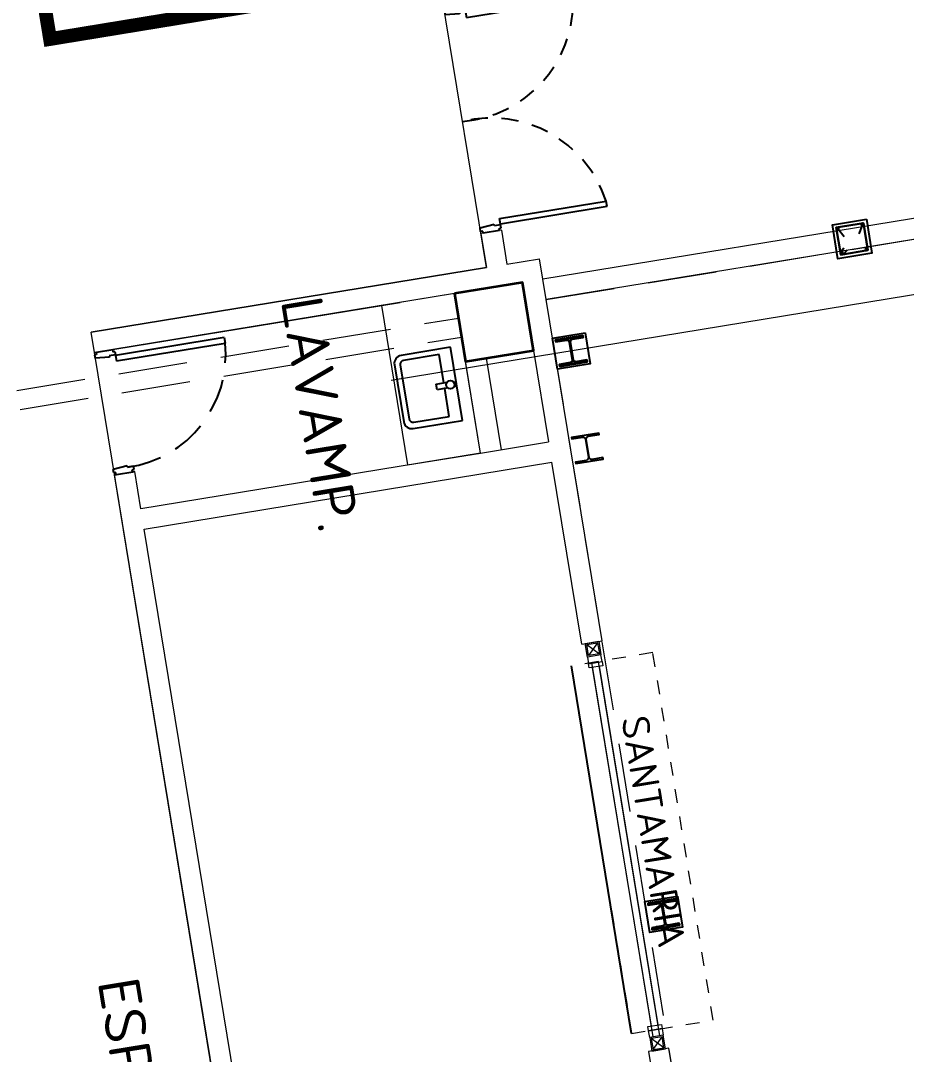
# Model space of a CAD drawing. Header units: metres. Extents: x 2 to 659295185, y -28 to 1124222152.
# Drawn here: x 655630.21 to 655636.64, y 1126405.22 to 1126412.73 of the extents above; entities that cross this region are included whole.
import ezdxf

# ---------------------------------------------------------------- set-up
doc = ezdxf.new("R2010")
doc.units = ezdxf.units.M
doc.header["$MEASUREMENT"] = 0
for name, pattern in [('CCSM_C1_CUERPO EL$0$CONTINUA', [0]), ('CCSM_C1_CUERPO EL$0$DASHED', [0.75, 0.5, -0.25]), ('CCSM_C1_CUERPO EL$0$HIDDEN', [0.375, 0.25, -0.125]), ('CCSM_C1_CUERPO EL$0$HIDDEN2', [0.1875, 0.125, -0.0625]), ('DASHDOT', [1, 0.5, -0.25, 0, -0.25]), ('DASHED', [0.75, 0.5, -0.25])]:
    doc.linetypes.add(name, pattern=pattern)
doc.layers.get('0').update_dxf_attribs({"linetype": 'CONTINUOUS'})
for name, color, linetype in [('CCSM_C1_CUERPO EL$0$A-AREAS COMERCIALES', 151, 'CONTINUOUS'), ('CCSM_C1_CUERPO EL$0$A-PARED', 2, 'CCSM_C1_CUERPO EL$0$CONTINUA'), ('CCSM_C1_CUERPO EL$0$A-PROYECCIONES', 5, 'CCSM_C1_CUERPO EL$0$DASHED'), ('CCSM_C1_CUERPO EL$0$A-PUERTA', 5, 'CCSM_C1_CUERPO EL$0$CONTINUA'), ('CCSM_C1_CUERPO EL$0$A-SANITARIOS', 3, 'CONTINUOUS'), ('CCSM_C1_CUERPO EL$0$A-SANTA MARIAS', 161, 'CCSM_C1_CUERPO EL$0$CONTINUA'), ('CCSM_C1_CUERPO EL$0$A-TEXTOS AREAS', 7, 'CCSM_C1_CUERPO EL$0$CONTINUA'), ('CCSM_C1_CUERPO EL$0$MACHONES ANDESNES', 60, 'CONTINUOUS'), ('CCSM_XREF ESTRUCTURA15$0$E_PLANCHAS E', 67, 'CONTINUOUS'), ('CCSM_XREF ESTRUCTURA15$0$PLANCHAS VERIFICADAS ANDENES  Y AMPLIACION LOCALES H Y N 12-05-2011', 8, 'CONTINUOUS'), ('CCSM_XREF KIOSKOSE$0$Kiosco General', 154, 'CONTINUOUS'), ('MESAS DE FERIA', 7, 'CONTINUOUS')]:
    doc.layers.add(name, color=color, linetype=linetype)
for name, color, linetype, lineweight in [('CCSM_XREF ESTRUCTURA15$0$E-CA-COLUMNA', 2, 'CONTINUOUS', 35), ('CCSM_XREF ESTRUCTURA15$0$E-CE-COLUMNA', 2, 'CONTINUOUS', 35), ('LOCALES ASIGNADOS', 41, 'DASHDOT', 0)]:
    doc.layers.add(name, color=color, linetype=linetype, lineweight=lineweight)
doc.styles.add('CCSM_C1_CUERPO EL$0$Standard', font='txt_____.ttf')

# ---------------------------------------------------------------- blocks, each defined once
blk = doc.blocks.new('CCSM_C1_CUERPO EL$0$P. Doble 180+')
for p, q in [((-0.9376, 1.5892), (-0.1526, 1.5892)), ((-0.9376, 1.5892), (-0.9376, 1.5492)), ((-0.1376, 1.6192), (-0.1526, 1.6192)), ((-0.1526, 1.6192), (-0.1526, 1.5942)), ((-0.1526, 1.5942), (-0.1076, 1.5942)), ((-0.1526, 1.5892), (-0.1526, 1.5492)), ((-0.1376, 1.6342), (-0.1376, 1.6192)), ((-0.1376, 1.6342), (-0.0176, 1.6342)), ((-0.1376, 1.6342), (-0.0176, 1.6342)), ((-0.1076, 1.5842), (-0.0026, 1.5945)), ((-0.1076, 1.5942), (-0.1076, 1.5842)), ((-0.0176, 1.6342), (-0.0176, 1.6192)), ((-0.0176, 1.6192), (-0.0026, 1.6192)), ((-0.0026, 1.6192), (-0.0026, 1.5942)), ((-0.1526, 1.5492), (-0.9376, 1.5492)), ((-0.1526, 0.0692), (-0.9376, 0.0692)), ((-0.9376, 0.0292), (-0.9376, 0.0692)), ((-0.9376, 0.0292), (-0.9376, 0.0692)), ((-0.9376, 0.0292), (-0.1526, 0.0292)), ((-0.1526, 0.0292), (-0.1526, 0.0692)), ((-0.1526, 0.0242), (-0.1076, 0.0242)), ((-0.1526, -0.0008), (-0.1526, 0.0242)), ((-0.1076, 0.0342), (-0.0026, 0.0242)), ((-0.1076, 0.0242), (-0.1076, 0.0342)), ((-0.0026, -0.0008), (-0.0026, 0.0242)), ((-0.1376, -0.0008), (-0.1526, -0.0008)), ((-0.1376, -0.0158), (-0.1376, -0.0008)), ((-0.1376, -0.0158), (-0.0176, -0.0158)), ((-0.0176, -0.0158), (-0.0176, -0.0008)), ((-0.0176, -0.0008), (-0.0026, -0.0008))]:
    blk.add_line(p, q)
at = {"color": 8, "linetype": 'CCSM_C1_CUERPO EL$0$HIDDEN2'}
for centre, radius, start, end in [((-0.0688, 1.6862), 0.8795, 188.96376, 274.31696), ((-0.0752, -0.0599), 0.872, 85.22712, 171.49215)]:
    blk.add_arc(centre, radius, start, end, dxfattribs=at)
blk = doc.blocks.new('CCSM_C1_CUERPO EL$0$Lavamopa')
for p, q in [((0.2073, 0.4073), (-0.2111, 0.4073)), ((-0.2711, 0.3473), (-0.2711, -0.0149)), ((-0.2264, 0.3356), (-0.2264, 0.0743)), ((0.1987, 0.3656), (-0.1964, 0.3656)), ((0.2287, 0.0743), (0.2287, 0.3356)), ((0.2673, -0.0149), (0.2673, 0.3473)), ((-0.0212, 0.0516), (-0.0212, 0.1308)), ((-0.0212, 0.1308), (0.0204, 0.1308)), ((0.0204, 0.1308), (0.0204, 0.0503)), ((-0.2264, 0.0743), (-0.0212, 0.0743)), ((-0.0212, 0), (-0.0212, 0.0078)), ((0.0204, 0), (-0.0212, 0)), ((0.0204, 0.0743), (0.2287, 0.0743)), ((0.0204, 0.0092), (0.0204, 0)), ((-0.2711, -0.0149), (0.2673, -0.0149))]:
    blk.add_line(p, q)
blk.add_circle((-0.001, 0.0297), 0.0297)
for centre, radius, start, end in [((-0.2111, 0.3473), 0.06, 90, 180), ((0.2073, 0.3473), 0.06, 0, 90), ((-0.1964, 0.3356), 0.03, 90, 180), ((0.1987, 0.3356), 0.03, 0, 90)]:
    blk.add_arc(centre, radius, start, end)
blk = doc.blocks.new('CCSM_C1_CUERPO EL$0$MACHON')
for points in [[(-0.1, 0.216, 1), (-0.082, 0.216, 1)], [(0.1, 0.216, 1), (0.082, 0.216, 1)], [(-0.082, 0.034, 1), (-0.1, 0.034, 1)], [(0.1, 0.034, 1), (0.082, 0.034, 1)]]:
    blk.add_hatch(color=0).paths.add_polyline_path(points)
at = {"color": 0}
for p, q in [((-0.091, 0.216), (-0.0276, 0.1796)), ((0.0811, 0.225), (0.0564, 0.1944)), ((0.1, 0.2042), (0.0752, 0.1736)), ((-0.1, 0.025), (0.1, 0.025)), ((-0.091, 0.034), (-0.0276, 0.0704))]:
    blk.add_line(p, q, dxfattribs=at)
blk.add_lwpolyline([(-0.125, 0), (0.125, 0), (0.125, 0.25), (-0.125, 0.25)], close=True)
for points in [[(-0.1, 0.025), (-0.1, 0.225), (0.03, 0.225)], [(0.0564, 0.1944), (0.0811, 0.225), (0.1, 0.225), (0.1, 0.025), (-0.1, 0.025), (-0.1, 0.225), (0.1, 0.225), (0.1, 0.2042), (0.0752, 0.1736)], [(0.0752, 0.1736), (0.1, 0.2042), (0.1, 0.225), (-0.1, 0.225), (-0.1, 0.025), (0.1, 0.025), (0.1, 0.225), (0.0811, 0.225), (0.0564, 0.1944)], [(0.03, 0.225), (0.1, 0.225), (0.1, 0.025)]]:
    blk.add_lwpolyline(points, dxfattribs=at)
for centre in [(-0.091, 0.216), (0.091, 0.216), (-0.091, 0.034), (0.091, 0.034)]:
    blk.add_circle(centre, 0.00902, dxfattribs=at)
blk = doc.blocks.new('CCSM_C1_CUERPO EL$0$puerta')
at = {"layer": 'CCSM_C1_CUERPO EL$0$A-PARED'}
for p, q in [((-1005530.6884, 829196.0935), (-1005530.6884, 829196.2435)), ((-1005529.7884, 829196.0935), (-1005529.7884, 829196.2435))]:
    blk.add_line(p, q, dxfattribs=at)
at = {"layer": 'CCSM_C1_CUERPO EL$0$A-PUERTA'}
for p, q in [((-1005530.6434, 829197.0409), (-1005530.6434, 829196.2409)), ((-1005530.6434, 829197.0409), (-1005530.6034, 829197.0409)), ((-1005530.6884, 829196.2259), (-1005530.6734, 829196.2259)), ((-1005530.6734, 829196.2259), (-1005530.6734, 829196.2409)), ((-1005530.6734, 829196.2409), (-1005530.6484, 829196.2409)), ((-1005530.6484, 829196.2409), (-1005530.6484, 829196.1959)), ((-1005530.6434, 829196.2409), (-1005530.6034, 829196.2409)), ((-1005529.8284, 829196.2409), (-1005529.8284, 829196.1959)), ((-1005529.8034, 829196.2409), (-1005529.8284, 829196.2409)), ((-1005529.8034, 829196.2259), (-1005529.8034, 829196.2409)), ((-1005529.7884, 829196.2259), (-1005529.8034, 829196.2259)), ((-1005530.6484, 829196.1959), (-1005530.6384, 829196.1959)), ((-1005530.6384, 829196.1959), (-1005530.6484, 829196.0909)), ((-1005529.8384, 829196.1959), (-1005529.8284, 829196.0909)), ((-1005529.8284, 829196.1959), (-1005529.8384, 829196.1959)), ((-1005530.6884, 829196.1059), (-1005530.6734, 829196.1059)), ((-1005530.6734, 829196.1059), (-1005530.6734, 829196.0909)), ((-1005530.6734, 829196.0909), (-1005530.6484, 829196.0909)), ((-1005529.8034, 829196.0909), (-1005529.8284, 829196.0909)), ((-1005529.8034, 829196.1059), (-1005529.8034, 829196.0909)), ((-1005529.7884, 829196.1059), (-1005529.8034, 829196.1059))]:
    blk.add_line(p, q, dxfattribs=at)
blk.add_lwpolyline([(-1005530.6034, 829196.2409), (-1005530.6034, 829197.0409)], dxfattribs=at)
at = {"layer": 'CCSM_C1_CUERPO EL$0$A-PUERTA', "color": 8, "linetype": 'CCSM_C1_CUERPO EL$0$HIDDEN'}
blk.add_arc((-1005530.652, 829196.2184), 0.8239, 358.43516, 86.61643, dxfattribs=at)
blk = doc.blocks.new('CCSM_XREF ESTRUCTURA15$0$CCSM_COLUMNA REC')
at = {"layer": 'CCSM_XREF ESTRUCTURA15$0$E-CA-COLUMNA'}
blk.add_lwpolyline([(-0.25, -0.25), (0.25, -0.25), (0.25, 0.25), (-0.25, 0.25)], close=True, dxfattribs=at)
blk = doc.blocks.new('CCSM_XREF ESTRUCTURA15$0$A$C33FF0A26')
at = {"layer": 'CCSM_XREF ESTRUCTURA15$0$E-CE-COLUMNA'}
blk.add_lwpolyline([(0.0275, -0.1033), (0.162, -0.1033, -0.410123), (0.18, -0.121), (0.18, -0.2), (0.19, -0.2), (0.19, 0), (0.18, 0), (0.18, -0.079, -0.410123), (0.162, -0.0968), (0.028, -0.0968, -0.410123), (0.01, -0.079), (0.01, 0), (0, 0), (0, -0.2), (0.01, -0.2), (0.01, -0.121, -0.418316), (0.028, -0.1033)], format="xyb", dxfattribs=at)
at = {"layer": 'CCSM_XREF ESTRUCTURA15$0$E_PLANCHAS E'}
blk.add_lwpolyline([(-0.02, 0.02), (0.21, 0.02), (0.21, -0.22), (-0.02, -0.22)], close=True, dxfattribs=at)

msp = doc.modelspace()

# ---------------------------------------------------------------- hatches: boundary and pattern name
at = {"layer": 'LOCALES ASIGNADOS'}
h = msp.add_hatch(color=256, dxfattribs=at)
edge = h.paths.add_edge_path()
edge.add_arc((219491.1056, 1054914.3756), 441878.9229, 9.308049718, 9.309563548, ccw=False)
edge.add_line((655551.8097, 1126384.9626), (655564.5398, 1126387.0492))
edge.add_line((655564.5398, 1126387.0492), (655562.5867, 1126398.9652))
edge.add_line((655562.5867, 1126398.9652), (655552.3922, 1126397.2942))
edge.add_line((655552.3922, 1126397.2942), (655552.4569, 1126396.8995))
edge.add_line((655552.4569, 1126396.8995), (655549.9212, 1126396.4839))

# ---------------------------------------------------------------- linework, layer by layer
msp.add_line((655634.6497, 1126405.3689), (655634.2121, 1126408.0384))
msp.add_line((655634.6497, 1126405.3689), (655634.2121, 1126408.0384))
at = {"color": 3}
msp.add_lwpolyline([(655634.3421, 1126409.5535), (655634.3204, 1126409.6863, -0.410123), (655634.335, 1126409.7069), (655634.413, 1126409.7197), (655634.4113, 1126409.7295), (655634.214, 1126409.6972), (655634.2156, 1126409.6873), (655634.2935, 1126409.7001, -0.410123), (655634.314, 1126409.6852), (655634.3356, 1126409.553, -0.410123), (655634.321, 1126409.5323), (655634.2431, 1126409.5196), (655634.2447, 1126409.5097), (655634.4421, 1126409.542), (655634.4404, 1126409.5519), (655634.3625, 1126409.5391, -0.418316), (655634.3421, 1126409.554)], format="xyb", dxfattribs=at)
msp.add_lwpolyline([(655634.3421, 1126409.5535), (655634.3204, 1126409.6863, -0.410123), (655634.335, 1126409.7069), (655634.413, 1126409.7197), (655634.4113, 1126409.7295), (655634.214, 1126409.6972), (655634.2156, 1126409.6873), (655634.2935, 1126409.7001, -0.410123), (655634.314, 1126409.6852), (655634.3356, 1126409.553, -0.410123), (655634.321, 1126409.5323), (655634.2431, 1126409.5196), (655634.2447, 1126409.5097), (655634.4421, 1126409.542), (655634.4404, 1126409.5519), (655634.3625, 1126409.5391, -0.418316), (655634.3421, 1126409.554)], format="xyb", dxfattribs=at)
at = {"layer": 'CCSM_C1_CUERPO EL$0$A-AREAS COMERCIALES', "lineweight": 5}
msp.add_lwpolyline([(655538.5815, 1126465.4833), (655549.4499, 1126399.168), (655625.7204, 1126411.6693), (655626.1491, 1126409.0542), (655612.2276, 1126406.7724), (655613.93, 1126396.3859), (655625.6975, 1126398.3146), (655626.2141, 1126395.1693), (655630.0694, 1126395.8012), (655629.5227, 1126399.1363), (655629.4985, 1126399.2843), (655632.4765, 1126399.772), (655630.7242, 1126410.4628), (655633.5963, 1126410.9336), (655633.2485, 1126413.0552), (655630.4258, 1126412.5926), (655628.9458, 1126421.6221), (655631.4622, 1126422.0345), (655631.3651, 1126422.6266), (655631.9572, 1126422.7237), (655631.6499, 1126424.5986), (655631.4088, 1126426.07)], dxfattribs=at)
at = {"layer": 'CCSM_C1_CUERPO EL$0$A-PARED', "lineweight": 5}
for p, q in [((655645.408, 1126412.7176), (655634.005, 1126410.8485)), ((655645.4373, 1126412.5704), (655634.0293, 1126410.7005)), ((655633.7039, 1126411.2045), (655633.5558, 1126411.1803)), ((655633.7039, 1126411.2045), (655633.7443, 1126410.9578)), ((655633.5558, 1126411.1803), (655633.5963, 1126410.9336)), ((655633.5963, 1126410.9336), (655630.7242, 1126410.4628)), ((655633.3636, 1126410.7434), (655630.8965, 1126410.339)), ((655630.7485, 1126410.3148), (655630.7242, 1126410.4628)), ((655633.9379, 1126410.3309), (655634.0468, 1126409.6664)), ((655633.5533, 1126409.5855), (655633.4444, 1126410.25)), ((655633.5925, 1126410.2743), (655633.7014, 1126409.6098)), ((655633.5533, 1126409.5855), (655634.0468, 1126409.6664)), ((655631.1105, 1126409.0331), (655634.071, 1126409.5184)), ((655634.2875, 1126408.1975), (655634.071, 1126409.5184)), ((655632.4765, 1126399.772), (655630.894, 1126409.4266)), ((655632.9965, 1126397.527), (655631.1105, 1126409.0331))]:
    msp.add_line(p, q, dxfattribs=at)
for points in [[(655633.7443, 1126410.9578), (655633.9807, 1126410.9966)], [(655634.2875, 1126408.1975), (655634.4355, 1126408.222), (655633.9807, 1126410.9966)], [(655630.8965, 1126410.339), (655630.8965, 1126410.339), (655632.9688, 1126410.6787)], [(655633.5533, 1126409.5855), (655631.0863, 1126409.1812), (655631.0421, 1126409.4509)], [(655640.9318, 1126368.5884), (655634.9208, 1126405.2613), (655634.7728, 1126405.237), (655640.7838, 1126368.5641)]]:
    msp.add_lwpolyline(points, dxfattribs=at)
at = {"layer": 'CCSM_C1_CUERPO EL$0$A-PROYECCIONES', "lineweight": 5}
for p, q in [((655622.0441, 1126408.7057), (655633.3927, 1126410.5658)), ((655622.0668, 1126408.5675), (655633.4153, 1126410.4276))]:
    msp.add_line(p, q, dxfattribs=at)
msp.add_lwpolyline([(655421.1065, 1126403.1157, 0.00621), (655452.1715, 1126404.6309, 0.009224), (655503.3398, 1126408.847, 0.005832), (655535.1153, 1126412.626), (655535.6132, 1126409.5887, 0.019472), (655631.4645, 1126426.348, 0.070715)], format="xyb", dxfattribs=at)
msp.add_lwpolyline([(655645.4373, 1126412.5704), (655646.9062, 1126405.1911), (655635.2456, 1126403.2797), (655634.0293, 1126410.7005)], close=True, dxfattribs=at)
at = {"layer": 'CCSM_C1_CUERPO EL$0$A-SANITARIOS', "lineweight": 5}
msp.add_lwpolyline([(655633.0229, 1126409.4986), (655633.5533, 1126409.5855), (655633.3636, 1126410.7434), (655632.8331, 1126410.6565)], close=True, dxfattribs=at)
at = {"layer": 'CCSM_C1_CUERPO EL$0$A-SANTA MARIAS', "color": 8, "lineweight": 5}
for p, q in [((655634.4027, 1126408.2064), (655634.3367, 1126408.1145)), ((655634.3238, 1126408.1934), (655634.4156, 1126408.1274)), ((655634.8058, 1126405.2526), (655634.8718, 1126405.3445)), ((655634.8847, 1126405.2655), (655634.7929, 1126405.3315))]:
    msp.add_line(p, q, dxfattribs=at)
at = {"layer": 'CCSM_C1_CUERPO EL$0$A-SANTA MARIAS', "lineweight": 5}
for points in [[(655634.3123, 1126408.2017), (655634.411, 1126408.2179), (655634.4271, 1126408.1192), (655634.3284, 1126408.103)], [(655634.3238, 1126408.1934), (655634.4027, 1126408.2064), (655634.4156, 1126408.1274), (655634.3367, 1126408.1145)], [(655634.4352, 1126408.0699), (655634.4271, 1126408.1192), (655634.3284, 1126408.103), (655634.3365, 1126408.0537)], [(655634.4352, 1126408.0699), (655634.4401, 1126408.0403), (655634.3413, 1126408.024), (655634.3365, 1126408.0536)], [(655634.8671, 1126405.4349), (655634.872, 1126405.4053), (655634.7732, 1126405.3891), (655634.7684, 1126405.4187)], [(655634.872, 1126405.4053), (655634.88, 1126405.3559), (655634.7814, 1126405.3398), (655634.7732, 1126405.3891)], [(655634.7975, 1126405.2411), (655634.8962, 1126405.2573), (655634.88, 1126405.3559), (655634.7814, 1126405.3398)], [(655634.8058, 1126405.2526), (655634.8847, 1126405.2655), (655634.8718, 1126405.3445), (655634.7929, 1126405.3315)]]:
    msp.add_lwpolyline(points, close=True, dxfattribs=at)
at = {"layer": 'CCSM_C1_CUERPO EL$0$A-SANTA MARIAS', "linetype": 'CCSM_C1_CUERPO EL$0$HIDDEN', "lineweight": 5, "ltscale": 0.1}
msp.add_lwpolyline([(655634.6497, 1126405.3689), (655635.2418, 1126405.4659), (655634.8042, 1126408.1354), (655634.2121, 1126408.0384)], close=True, dxfattribs=at)
at = {"layer": 'CCSM_C1_CUERPO EL$0$A-SANTA MARIAS', "lineweight": 5}
for points in [[(655634.8059, 1126405.3438), (655634.3603, 1126408.0626)], [(655634.8553, 1126405.3519), (655634.4096, 1126408.0707)], [(655634.793, 1126405.4227), (655634.366, 1126408.0281)], [(655634.8424, 1126405.4308), (655634.4153, 1126408.0362)]]:
    msp.add_lwpolyline(points, dxfattribs=at)
at = {"layer": 'CCSM_XREF ESTRUCTURA15$0$PLANCHAS VERIFICADAS ANDENES  Y AMPLIACION LOCALES H Y N 12-05-2011', "lineweight": 5, "ltscale": 10000}
msp.add_line((655646.5087, 1126412.3425), (655632.9042, 1126410.1126), dxfattribs=at)
at = {"layer": 'CCSM_XREF KIOSKOSE$0$Kiosco General', "linetype": 'DASHED', "lineweight": 5, "const_width": 0.1}
msp.add_lwpolyline([(655630.4258, 1126412.5926), (655633.3863, 1126413.0778), (655631.9063, 1126422.1073), (655628.9458, 1126421.6221)], close=True, dxfattribs=at)
at = {"layer": 'MESAS DE FERIA'}
msp.add_arc((655435.616, 1127281.3346), 876.538, 277.3238872, 283.2378814, dxfattribs=at)

# ---------------------------------------------------------------- block references
at = {"layer": 'CCSM_C1_CUERPO EL$0$A-PARED', "lineweight": 5, "rotation": 279.3084512403557}
msp.add_blockref('CCSM_C1_CUERPO EL$0$puerta', (-2.4142, -1.3697), dxfattribs=at)
at = {"layer": 'CCSM_C1_CUERPO EL$0$A-PUERTA', "lineweight": 5, "rotation": 189.3084512403557}
msp.add_blockref('CCSM_C1_CUERPO EL$0$P. Doble 180+', (655633.2889, 1126412.7925), dxfattribs=at)
at = {"layer": 'CCSM_C1_CUERPO EL$0$A-SANITARIOS', "linetype": 'CCSM_C1_CUERPO EL$0$CONTINUA', "lineweight": 5, "extrusion": (-2.25692e-08, 8.38447e-08, 1), "rotation": 99.30845105173664}
msp.add_blockref('CCSM_C1_CUERPO EL$0$Lavamopa', (655633.3623, 1126410.0872, 0.0796), dxfattribs=at)
at = {"layer": 'CCSM_C1_CUERPO EL$0$MACHONES ANDESNES', "lineweight": 5, "xscale": -1, "rotation": 99.30845159126508}
msp.add_blockref('CCSM_C1_CUERPO EL$0$MACHON', (655636.3748, 1126411.161), dxfattribs=at)
at = {"layer": 'CCSM_XREF ESTRUCTURA15$0$E-CE-COLUMNA', "lineweight": 5, "rotation": 279.3084512601026}
msp.add_blockref('CCSM_XREF ESTRUCTURA15$0$CCSM_COLUMNA REC', (655633.6507, 1126410.5371), dxfattribs=at)
at = {"layer": 'CCSM_XREF ESTRUCTURA15$0$PLANCHAS VERIFICADAS ANDENES  Y AMPLIACION LOCALES H Y N 12-05-2011', "lineweight": 5, "rotation": 279.3084512601026}
for p in [(655634.2954, 1126410.4367), (655634.9662, 1126406.3446)]:
    msp.add_blockref('CCSM_XREF ESTRUCTURA15$0$A$C33FF0A26', p, dxfattribs=at)

# ---------------------------------------------------------------- texts
at = {"layer": 'CCSM_C1_CUERPO EL$0$A-TEXTOS AREAS', "lineweight": 5, "style": 'CCSM_C1_CUERPO EL$0$Standard'}
for s, insert, char_height, width, attachment_point, rotation in [('{\\Fromans|c0;LAVAMP.}', (655632.3973, 1126410.7419), 0.3, 3.008609, 1, 279.30779), ('{\\Fromans|c0;SANTAMARIA}', (655634.572, 1126407.6585), 0.2, 3.785262, 7, 279.30912), ('{\\Fromans|c0;ESPERA}', (655631.0655, 1126405.7942), 0.3, 3.008609, 1, 279.30779)]:
    msp.add_mtext(s, dxfattribs=dict(at, insert=insert, char_height=char_height, width=width, attachment_point=attachment_point, rotation=rotation))

doc.saveas('drawing.dxf')
